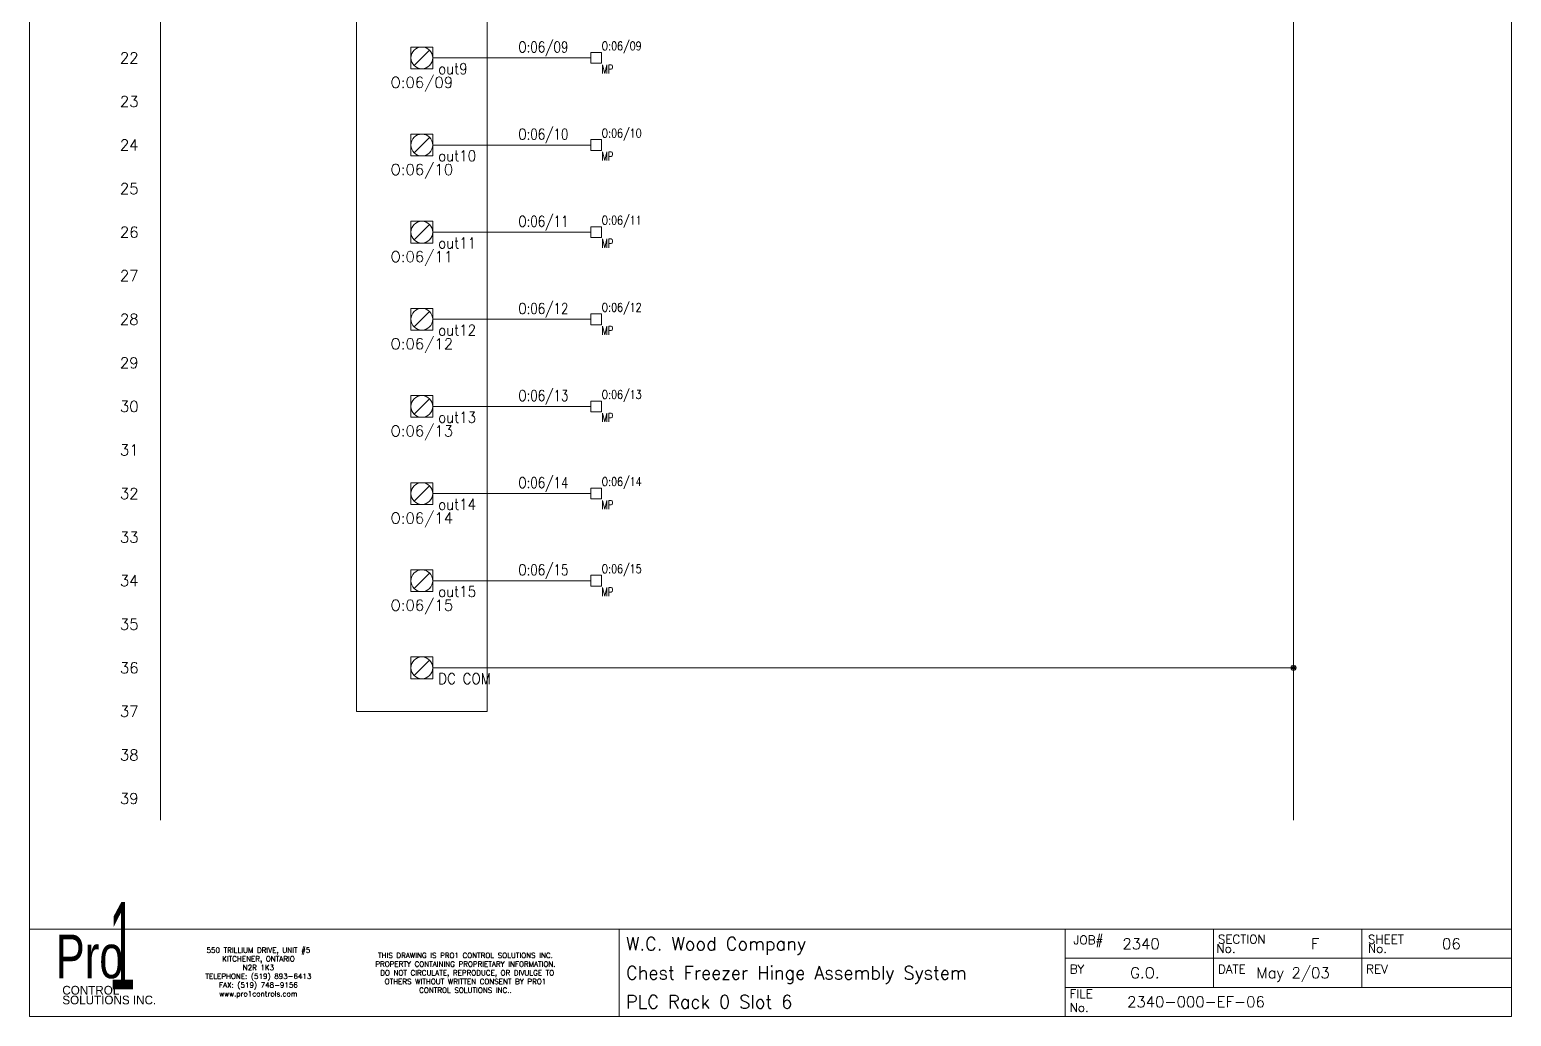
# Model space of a CAD drawing. Header units: inches. Extents: x 0 to 17, y 0 to 23.
# Drawn here: x 0 to 17, y 0 to 11.32 of the extents above; entities that cross this region are included whole.
import ezdxf
from ezdxf.enums import TextEntityAlignment as Align

# ---------------------------------------------------------------- set-up
doc = ezdxf.new("R2010")
doc.units = ezdxf.units.IN
doc.header["$MEASUREMENT"] = 0
doc.layers.get('0').update_dxf_attribs({"lineweight": 5})
for name, color, linetype, lineweight in [('BOARDER', 5, 'Continuous', 5), ('DESC', 1, 'Continuous', 5), ('LOC', 252, 'Continuous', 5), ('MISC', 2, 'Continuous', 5), ('SYMS', 7, 'Continuous', 5), ('TAGS', 2, 'Continuous', 5), ('TERMS', 2, 'Continuous', 5), ('Title_Block_Info', 2, 'Continuous', 5), ('WIREFIXED', 3, 'Continuous', 5), ('WIRENO', 1, 'Continuous', 5), ('WIRES', 7, 'Continuous', 5)]:
    doc.layers.add(name, color=color, linetype=linetype, lineweight=lineweight)
doc.styles.add('SIVAN', font='sivan.TTF', dxfattribs={"height": 1})
doc.styles.add('STACCO', font='STAC222N.TTF', dxfattribs={"height": 1})
doc.styles.get("Standard").update_dxf_attribs({"font": 'romans.shx'})
doc.styles.add('WD', font='romans.shx')

# ---------------------------------------------------------------- blocks, each defined once
blk = doc.blocks.new('TB_P')
at = {"color": 5}
blk.add_line((6.764, 0), (6.764, 1), dxfattribs=at)
at = {"color": 5, "linetype": 'Continuous'}
blk.add_line((15.283, 1), (15.283, 0.667), dxfattribs=at)
blk.add_lwpolyline([(0, 0), (17, 0), (17, 23), (0, 23)], close=True, dxfattribs=at)
at = {"layer": 'BOARDER', "linetype": 'Continuous'}
for p, q in [((0, 1), (17, 1)), ((0, 1), (0, 0)), ((11.882, 1), (11.882, 0.667)), ((11.882, 1), (11.882, 0)), ((11.882, 1), (11.882, 0)), ((11.882, 1), (11.882, 0)), ((13.583, 1), (13.583, 0.667)), ((11.882, 0.667), (17, 0.667)), ((13.583, 0.667), (13.583, 0.333)), ((15.283, 0.667), (15.283, 0.333)), ((11.882, 0.333), (17, 0.333))]:
    blk.add_line(p, q, dxfattribs=at)
at = {"color": 5, "char_height": 0.06, "attachment_point": 5, "style": 'WD'}
for s, insert, width in [('550 TRILLIUM DRIVE, UNIT #5\\PKITCHENER, ONTARIO\\PN2R 1K3\\PTELEPHONE: (519) 893-6413\\PFAX: (519) 748-9156\\Pwww.pro1controls.com', (2.625, 0.5), 1.804), ('THIS DRAWING IS PRO1 CONTROL SOLUTIONS INC. PROPERTY CONTAINING PROPRIETARY INFORMATION.  DO NOT CIRCULATE, REPRODUCE, OR DIVULGE TO OTHERS WITHOUT WRITTEN CONSENT BY PRO1 CONTROL SOLUTIONS INC..', (5, 0.5), 2.264)]:
    blk.add_mtext(s, dxfattribs=dict(at, insert=insert, width=width))
at = {"color": 2, "linetype": 'Continuous', "style": 'WD', "flags": 1}
for tag, p in [('REV1_NO', (1.734, 3.29)), ('REV1_BY', (7.303, 3.29)), ('REV1_DATE', (9.562, 3.29)), ('REV2_NO', (1.734, 3.04)), ('REV2_BY', (7.303, 3.04)), ('REV2_DATE', (9.562, 3.04)), ('REV3_NO', (1.734, 2.79)), ('REV3_BY', (7.303, 2.79)), ('REV3_DATE', (9.562, 2.79)), ('REV4_NO', (1.734, 2.54)), ('REV4_BY', (7.303, 2.54)), ('REV4_DATE', (9.562, 2.54)), ('REV5_NO', (1.734, 2.29)), ('REV5_BY', (7.303, 2.29)), ('REV5_DATE', (9.562, 2.29)), ('REV6_NO', (1.734, 2.04)), ('REV6_BY', (7.303, 2.04)), ('REV6_DATE', (9.562, 2.04)), ('REV7_NO', (1.734, 1.79)), ('REV7_BY', (7.303, 1.79)), ('REV7_DATE', (9.562, 1.79)), ('REV8_NO', (1.734, 1.54)), ('REV8_BY', (7.303, 1.54)), ('REV8_DATE', (9.562, 1.54)), ('REV9_NO', (1.734, 1.29)), ('REV9_BY', (7.303, 1.29)), ('REV9_DATE', (9.562, 1.29))]:
    blk.add_attdef(tag, text='', height=0.15, dxfattribs=at).set_placement(p, align=Align.MIDDLE_CENTER)
for tag, p in [('REV1_CHANGE', (2.292, 3.29)), ('REV2_CHANGE', (2.292, 3.04)), ('REV3_CHANGE', (2.292, 2.79)), ('REV4_CHANGE', (2.292, 2.54)), ('REV5_CHANGE', (2.292, 2.29)), ('REV6_CHANGE', (2.292, 2.04)), ('REV7_CHANGE', (2.292, 1.79)), ('REV8_CHANGE', (2.292, 1.54)), ('REV9_CHANGE', (2.292, 1.29))]:
    blk.add_attdef(tag, text='', height=0.15, dxfattribs=at).set_placement(p, align=Align.MIDDLE_LEFT)
at = {"layer": 'BOARDER', "lineweight": 0}
for s, height, style, width, p in [('1', 1, 'SIVAN', 0.4, (1.062, 0.812)), ('Pro', 0.5, 'STACCO', 0.75, (0.688, 0.688))]:
    blk.add_text(s, height=height, dxfattribs=dict(at, style=style, width=width)).set_placement(p, align=Align.MIDDLE_CENTER)
at = {"layer": 'BOARDER', "linetype": 'Continuous', "style": 'WD'}
for s, p in [('JOB#', (11.976, 0.827)), ('SECTION', (13.633, 0.835)), ('SHEET', (15.354, 0.834)), ('No.', (13.617, 0.729)), ('No.', (15.354, 0.729)), ('BY', (11.933, 0.493)), ('DATE', (13.634, 0.493)), ('REV', (15.334, 0.493)), ('FILE', (11.932, 0.21)), ('No.', (11.932, 0.052))]:
    blk.add_text(s, height=0.1, dxfattribs=at).set_placement(p)
at = {"layer": 'BOARDER', "lineweight": 0, "style": 'STACCO'}
for s, p in [('CONTROL', (0.375, 0.3)), ('SOLUTIONS INC.', (0.375, 0.188))]:
    blk.add_text(s, height=0.1, dxfattribs=at).set_placement(p, align=Align.MIDDLE_LEFT)
at = {"layer": 'Title_Block_Info', "ltscale": 0.1}
for tag, p in [('CUSTOMER', (6.842, 0.833)), ('JOB DESCRIPTION LINE', (6.842, 0.5)), ('DRAWING DESCRIPTION', (6.842, 0.167))]:
    blk.add_attdef(tag, text='', height=0.15, dxfattribs=at).set_placement(p, align=Align.MIDDLE_LEFT)
at = {"layer": 'Title_Block_Info', "ltscale": 0.1, "style": 'WD'}
for tag, p in [('JOB #', (12.752, 0.833)), ('SEC. NO.', (14.75, 0.833)), ('SHT. NO.', (16.312, 0.833)), ('NAME', (12.795, 0.5)), ('DATE', (14.496, 0.5)), ('REV', (16.194, 0.5))]:
    blk.add_attdef(tag, text='', height=0.125, dxfattribs=at).set_placement(p, align=Align.MIDDLE_CENTER)
blk.add_attdef('FILE NUMBER', text='', height=0.125, dxfattribs=at).set_placement((12.591, 0.167), align=Align.MIDDLE_LEFT)
blk = doc.blocks.new('PLCIO_12EAB')
at = {"layer": 'SYMS'}
for p, q in [((0.75, 0.5), (-0.75, 0.5)), ((-0.75, 0.5), (-0.75, -17.5)), ((0.75, -17.5), (0.75, 0.5)), ((-0.125, 0.125), (0.125, 0.125)), ((-0.125, -0.125), (-0.125, 0.125)), ((-0.125, 0.125), (0.125, 0.125)), ((-0.125, -0.125), (-0.125, 0.125)), ((0.088, 0.088), (-0.088, -0.088)), ((0.125, 0.125), (0.125, -0.125)), ((0.125, 0.125), (0.125, -0.125)), ((0.125, -0.125), (-0.125, -0.125)), ((0.125, -0.125), (-0.125, -0.125)), ((-0.125, -0.875), (0.125, -0.875)), ((-0.125, -1.125), (-0.125, -0.875)), ((0.088, -0.912), (-0.088, -1.088)), ((0.125, -0.875), (0.125, -1.125)), ((0.125, -1.125), (-0.125, -1.125)), ((-0.125, -1.875), (0.125, -1.875)), ((-0.125, -2.125), (-0.125, -1.875)), ((0.088, -1.912), (-0.088, -2.088)), ((0.125, -1.875), (0.125, -2.125)), ((0.125, -2.125), (-0.125, -2.125)), ((-0.125, -2.875), (0.125, -2.875)), ((-0.125, -3.125), (-0.125, -2.875)), ((0.125, -2.875), (0.125, -3.125)), ((0.088, -2.912), (-0.088, -3.088)), ((0.125, -3.125), (-0.125, -3.125)), ((-0.125, -3.875), (0.125, -3.875)), ((-0.125, -4.125), (-0.125, -3.875)), ((0.125, -3.875), (0.125, -4.125)), ((0.088, -3.912), (-0.088, -4.088)), ((0.125, -4.125), (-0.125, -4.125)), ((-0.125, -4.875), (0.125, -4.875)), ((-0.125, -5.125), (-0.125, -4.875)), ((0.088, -4.912), (-0.088, -5.088)), ((0.125, -4.875), (0.125, -5.125)), ((0.125, -5.125), (-0.125, -5.125)), ((-0.125, -5.875), (0.125, -5.875)), ((-0.125, -6.125), (-0.125, -5.875)), ((0.088, -5.912), (-0.088, -6.088)), ((0.125, -5.875), (0.125, -6.125)), ((0.125, -6.125), (-0.125, -6.125)), ((-0.125, -6.875), (0.125, -6.875)), ((-0.125, -7.125), (-0.125, -6.875)), ((0.088, -6.912), (-0.088, -7.088)), ((0.125, -6.875), (0.125, -7.125)), ((0.125, -7.125), (-0.125, -7.125)), ((-0.125, -7.875), (0.125, -7.875)), ((-0.125, -8.125), (-0.125, -7.875)), ((0.088, -7.912), (-0.088, -8.088)), ((0.125, -7.875), (0.125, -8.125)), ((0.125, -8.125), (-0.125, -8.125)), ((-0.125, -8.875), (0.125, -8.875)), ((-0.125, -9.125), (-0.125, -8.875)), ((0.088, -8.912), (-0.088, -9.088)), ((0.125, -8.875), (0.125, -9.125)), ((0.125, -9.125), (-0.125, -9.125)), ((-0.125, -9.875), (0.125, -9.875)), ((-0.125, -10.125), (-0.125, -9.875)), ((0.088, -9.912), (-0.088, -10.088)), ((0.125, -9.875), (0.125, -10.125)), ((0.125, -10.125), (-0.125, -10.125)), ((-0.125, -10.875), (0.125, -10.875)), ((-0.125, -11.125), (-0.125, -10.875)), ((0.125, -10.875), (0.125, -11.125)), ((0.088, -10.912), (-0.088, -11.088)), ((0.125, -11.125), (-0.125, -11.125)), ((-0.125, -11.875), (0.125, -11.875)), ((-0.125, -12.125), (-0.125, -11.875)), ((0.125, -11.875), (0.125, -12.125)), ((0.088, -11.912), (-0.088, -12.088)), ((0.125, -12.125), (-0.125, -12.125)), ((-0.125, -12.875), (0.125, -12.875)), ((-0.125, -13.125), (-0.125, -12.875)), ((0.088, -12.912), (-0.088, -13.088)), ((0.125, -12.875), (0.125, -13.125)), ((0.125, -13.125), (-0.125, -13.125)), ((-0.125, -13.875), (0.125, -13.875)), ((-0.125, -14.125), (-0.125, -13.875)), ((0.088, -13.912), (-0.088, -14.088)), ((0.125, -13.875), (0.125, -14.125)), ((0.125, -14.125), (-0.125, -14.125)), ((-0.125, -14.875), (0.125, -14.875)), ((-0.125, -15.125), (-0.125, -14.875)), ((0.088, -14.912), (-0.088, -15.088)), ((0.125, -14.875), (0.125, -15.125)), ((0.125, -15.125), (-0.125, -15.125)), ((-0.125, -15.875), (0.125, -15.875)), ((-0.125, -16.125), (-0.125, -15.875)), ((0.088, -15.912), (-0.088, -16.088)), ((0.125, -15.875), (0.125, -16.125)), ((0.125, -16.125), (-0.125, -16.125)), ((-0.125, -16.875), (0.125, -16.875)), ((-0.125, -17.125), (-0.125, -16.875)), ((0.088, -16.912), (-0.088, -17.088)), ((0.125, -16.875), (0.125, -17.125)), ((0.125, -17.125), (-0.125, -17.125)), ((-0.75, -17.5), (0.75, -17.5))]:
    blk.add_line(p, q, dxfattribs=at)
for centre in [(0, 0), (0, -1), (0, -2), (0, -3), (0, -4), (0, -5), (0, -6), (0, -7), (0, -8), (0, -9), (0, -10), (0, -11), (0, -12), (0, -13), (0, -14), (0, -15), (0, -16), (0, -17)]:
    blk.add_circle(centre, 0.125, dxfattribs=at)
at = {"layer": 'SYMS', "style": 'WD'}
for tag, width, p in [('INST', 0.8, (0, 1.482)), ('LOC', 0.8, (0, 1.312)), ('MFG', 0.8, (0, 1.156)), ('CAT', 0.9, (0, 1)), ('DESC', 0.8, (0, 0.53)), ('TERM01', 0.9, (0, 0.157)), ('TERM02', 0.9, (0, -0.812)), ('TERM03', 0.9, (0, -1.812)), ('TERM04', 0.9, (0, -2.812)), ('TERM05', 0.9, (0, -3.812)), ('TERM06', 0.9, (0, -4.812)), ('TERM07', 0.9, (0, -5.812)), ('TERM08', 0.9, (0, -6.812)), ('TERM09', 0.9, (0, -7.812)), ('TERM10', 0.9, (0, -8.812)), ('TERM11', 0.9, (0, -9.812)), ('TERM12', 0.9, (0, -10.812)), ('TERM13', 0.9, (0, -11.812)), ('TERM14', 0.9, (0, -12.812)), ('TERM15', 0.9, (0, -13.812)), ('TERM16', 0.9, (0, -14.812)), ('TERM17', 0.9, (0, -15.812)), ('TERM18', 0.9, (0, -16.812))]:
    blk.add_attdef(tag, text='', height=0.125, dxfattribs=dict(at, width=width)).set_placement(p, align=Align.CENTER)
at = {"layer": 'SYMS', "linetype": 'Continuous', "style": 'WD', "flags": 9}
blk.add_attdef('ASSYCODE', text='', height=0.01, dxfattribs=at).set_placement((0.23, 1.071), align=Align.CENTER)
at = {"layer": 'SYMS', "style": 'WD'}
for tag, p in [('LINE1', (0, 0.844)), ('LINE2', (0, 0.688)), ('TAG', (0, 0.322))]:
    blk.add_attdef(tag, text='', height=0.125, dxfattribs=at).set_placement(p, align=Align.CENTER)
at = {"layer": 'SYMS', "style": 'WD', "flags": 1}
for tag, p in [('X4TERM01', (-0.125, 0)), ('X1TERM02', (0.125, -1)), ('X1TERM03', (0.125, -2)), ('X1TERM04', (0.125, -3)), ('X1TERM05', (0.125, -4)), ('X1TERM06', (0.125, -5)), ('X1TERM07', (0.125, -6)), ('X1TERM08', (0.125, -7)), ('X1TERM09', (0.125, -8)), ('X1TERM10', (0.125, -9)), ('X1TERM11', (0.125, -10)), ('X1TERM12', (0.125, -11)), ('X1TERM13', (0.125, -12)), ('X1TERM14', (0.125, -13)), ('X1TERM15', (0.125, -14)), ('X1TERM16', (0.125, -15)), ('X1TERM17', (0.125, -16)), ('X1TERM18', (0.125, -17))]:
    blk.add_attdef(tag, p, '', height=0.01, dxfattribs=at)
at = {"layer": 'SYMS', "style": 'WD', "width": 0.9}
blk.add_attdef('TERMDESC01', text='', height=0.125, dxfattribs=at).set_placement((-0.188, -0.062), align=Align.TOP_RIGHT)
for tag, p in [('DESCA02', (-0.688, -0.969)), ('DESCB02', (-0.688, -1.125)), ('DESCC02', (-0.688, -1.281)), ('DESCD02', (-0.688, -1.438)), ('DESCE02', (-0.688, -1.594)), ('DESCA03', (-0.688, -1.969)), ('DESCB03', (-0.688, -2.125)), ('DESCC03', (-0.688, -2.281)), ('DESCD03', (-0.688, -2.438)), ('DESCE03', (-0.688, -2.594)), ('DESCA04', (-0.688, -2.969)), ('DESCB04', (-0.688, -3.125)), ('DESCC04', (-0.688, -3.281)), ('DESCD04', (-0.688, -3.438)), ('DESCE04', (-0.688, -3.594)), ('DESCA05', (-0.688, -3.969)), ('DESCB05', (-0.688, -4.125)), ('DESCC05', (-0.688, -4.281)), ('DESCD05', (-0.688, -4.438)), ('DESCE05', (-0.688, -4.594)), ('DESCA06', (-0.688, -4.969)), ('DESCB06', (-0.688, -5.125)), ('DESCC06', (-0.688, -5.281)), ('DESCD06', (-0.688, -5.438)), ('DESCE06', (-0.688, -5.594)), ('DESCA07', (-0.688, -5.969)), ('DESCB07', (-0.688, -6.125)), ('DESCC07', (-0.688, -6.281)), ('DESCD07', (-0.688, -6.438)), ('DESCE07', (-0.688, -6.594)), ('DESCA08', (-0.688, -6.969)), ('DESCB08', (-0.688, -7.125)), ('DESCC08', (-0.688, -7.281)), ('DESCD08', (-0.688, -7.438)), ('DESCE08', (-0.688, -7.594)), ('DESCA09', (-0.688, -7.969)), ('DESCB09', (-0.688, -8.125)), ('DESCC09', (-0.688, -8.281)), ('DESCD09', (-0.688, -8.438)), ('DESCE09', (-0.688, -8.594)), ('DESCB10', (-0.688, -9.125)), ('DESCA10', (-0.688, -8.969)), ('DESCC10', (-0.688, -9.281)), ('DESCD10', (-0.688, -9.438)), ('DESCE10', (-0.688, -9.594)), ('DESCA11', (-0.688, -9.969)), ('DESCB11', (-0.688, -10.125)), ('DESCC11', (-0.688, -10.281)), ('DESCD11', (-0.688, -10.438)), ('DESCE11', (-0.688, -10.594)), ('DESCA12', (-0.688, -10.969)), ('DESCB12', (-0.688, -11.125)), ('DESCC12', (-0.688, -11.281)), ('DESCD12', (-0.688, -11.438)), ('DESCE12', (-0.688, -11.594)), ('DESCA13', (-0.688, -11.969)), ('DESCB13', (-0.688, -12.125)), ('DESCC13', (-0.688, -12.281)), ('DESCD13', (-0.688, -12.438)), ('DESCE13', (-0.688, -12.594)), ('DESCA14', (-0.688, -12.969)), ('DESCB14', (-0.688, -13.125)), ('DESCC14', (-0.688, -13.281)), ('DESCD14', (-0.688, -13.438)), ('DESCE14', (-0.688, -13.594)), ('DESCA15', (-0.688, -13.969)), ('DESCB15', (-0.688, -14.125)), ('DESCC15', (-0.688, -14.281)), ('DESCD15', (-0.688, -14.438)), ('DESCE15', (-0.688, -14.594)), ('DESCA16', (-0.688, -14.969)), ('DESCB16', (-0.688, -15.125)), ('DESCC16', (-0.688, -15.281)), ('DESCD16', (-0.688, -15.438)), ('DESCE16', (-0.688, -15.594)), ('DESCA17', (-0.688, -15.969)), ('DESCB17', (-0.688, -16.125)), ('DESCC17', (-0.688, -16.281)), ('DESCD17', (-0.688, -16.438)), ('DESCE17', (-0.688, -16.594))]:
    blk.add_attdef(tag, text='', height=0.125, dxfattribs=at).set_placement(p, align=Align.RIGHT)
for tag, p in [('TERMDESC02', (0.188, -1.062)), ('TERMDESC03', (0.188, -2.062)), ('TERMDESC04', (0.188, -3.062)), ('TERMDESC05', (0.188, -4.062)), ('TERMDESC06', (0.188, -5.062)), ('TERMDESC07', (0.188, -6.062)), ('TERMDESC08', (0.188, -7.062)), ('TERMDESC09', (0.188, -8.062)), ('TERMDESC10', (0.188, -9.062)), ('TERMDESC11', (0.188, -10.062)), ('TERMDESC12', (0.188, -11.062)), ('TERMDESC13', (0.188, -12.062)), ('TERMDESC14', (0.188, -13.062)), ('TERMDESC15', (0.188, -14.062)), ('TERMDESC16', (0.188, -15.062)), ('TERMDESC17', (0.188, -16.062)), ('TERMDESC18', (0.188, -17.062))]:
    blk.add_attdef(tag, text='', height=0.125, dxfattribs=at).set_placement(p, align=Align.TOP_LEFT)
at = {"layer": 'SYMS', "style": 'WD'}
for tag, p in [('TAGA02', (0, -1.219)), ('TAGA03', (0, -2.219)), ('TAGA04', (0, -3.219)), ('TAGA05', (0, -4.219)), ('TAGA06', (0, -5.219)), ('TAGA07', (0, -6.219)), ('TAGA08', (0, -7.219)), ('TAGA09', (0, -8.219)), ('TAGA10', (0, -9.219)), ('TAGA11', (0, -10.219)), ('TAGA12', (0, -11.219)), ('TAGA13', (0, -12.219)), ('TAGA14', (0, -13.219)), ('TAGA15', (0, -14.219)), ('TAGA16', (0, -15.219)), ('TAGA17', (0, -16.219))]:
    blk.add_attdef(tag, text='', height=0.125, dxfattribs=at).set_placement(p, align=Align.TOP_CENTER)
blk = doc.blocks.new('WDDOT')
for radius in [0.03, 0.0187, 0.00929]:
    blk.add_circle((0, 0), radius)
blk = doc.blocks.new('HT0W01')
for p, q in [((-0.062, 0.062), (0.062, 0.062)), ((-0.062, -0.062), (-0.062, 0.062)), ((0.062, 0.062), (0.062, -0.062)), ((0.062, -0.062), (-0.062, -0.062))]:
    blk.add_line(p, q)
at = {"linetype": 'Continuous', "style": 'WD'}
for tag, p, width, flags in [('WIRENO', (0.062, 0.087), 0.8, 8), ('TAGSTRIP', (0.05, -0.297), 0.9, 8), ('CAT', (0.213, -0.406), 0.8, 1)]:
    blk.add_attdef(tag, p, '', height=0.1, dxfattribs=dict(at, width=width, flags=flags))
at = {"style": 'WD', "width": 0.7}
for tag, p in [('INST', (0.062, 0.214)), ('LOC', (0.062, -0.178))]:
    blk.add_attdef(tag, p, '', height=0.1, dxfattribs=at)
at = {"style": 'WD', "flags": 1}
for tag, p, height in [('X4TERM01', (-0.062, 0), 0.01), ('X4TERMDESC01', (-0.055, -0.023), 0.025), ('X2TERMDESC01', (-0.006, 0.029), 0.025), ('X2TERM01', (0, 0.062), 0.01), ('X1TERMDESC01', (0.039, 0.007), 0.025), ('X1TERM01', (0.062, 0), 0.01), ('X8TERM01', (0, -0.062), 0.01), ('X8TERMDESC01', (0, -0.054), 0.025)]:
    blk.add_attdef(tag, p, '', height=height, dxfattribs=at)
at = {"linetype": 'Continuous', "style": 'WD', "width": 0.8, "flags": 1}
blk.add_attdef('MFG', text='', height=0.1, dxfattribs=at).set_placement((0.088, -0.406), align=Align.RIGHT)
at = {"style": 'WD', "width": 0.7, "flags": 1}
blk.add_attdef('ASSYCODE', (0.062, -0.281), '', height=0.01, dxfattribs=at)
blk = doc.blocks.new('WD_WNH')
at = {"linetype": 'Continuous', "style": 'WD', "width": 0.8}
blk.add_attdef('WIRENO', text='', height=0.125, dxfattribs=at).set_placement((0, 0.0625), align=Align.CENTER)

msp = doc.modelspace()

# ---------------------------------------------------------------- linework, layer by layer
at = {"layer": 'WIRES'}
for p, q in [((1.5, 22.25), (1.5, 2.25)), ((14.5, 22.25), (14.5, 2.25)), ((4.625, 11), (6.437, 11)), ((4.625, 10), (6.437, 10)), ((4.625, 9), (6.437, 9)), ((4.625, 8), (6.437, 8)), ((4.625, 7), (6.437, 7)), ((4.625, 6), (6.437, 6)), ((4.625, 5), (6.437, 5)), ((4.625, 4), (14.5, 4))]:
    msp.add_line(p, q, dxfattribs=at)

# ---------------------------------------------------------------- block references
ref = msp.add_blockref('TB_P', (0, 0))
ref.add_attrib('CUSTOMER', 'W.C. Wood Company', dxfattribs={"layer": 'MISC', "ltscale": 0.1, "height": 0.15}).set_placement((6.842, 0.833), align=Align.MIDDLE_LEFT)
ref.add_attrib('JOB DESCRIPTION LINE', 'Chest Freezer Hinge Assembly System', dxfattribs={"layer": 'MISC', "ltscale": 0.1, "height": 0.15}).set_placement((6.842, 0.5), align=Align.MIDDLE_LEFT)
ref.add_attrib('DRAWING DESCRIPTION', 'PLC Rack 0 Slot 6', dxfattribs={"layer": 'MISC', "ltscale": 0.1, "height": 0.15}).set_placement((6.842, 0.167), align=Align.MIDDLE_LEFT)
ref.add_attrib('JOB #', '2340', dxfattribs={"layer": 'MISC', "ltscale": 0.1, "height": 0.125, "style": 'WD'}).set_placement((12.752, 0.833), align=Align.MIDDLE_CENTER)
ref.add_attrib('SEC. NO.', 'F', dxfattribs={"layer": 'MISC', "ltscale": 0.1, "height": 0.125, "style": 'WD'}).set_placement((14.75, 0.833), align=Align.MIDDLE_CENTER)
ref.add_attrib('SHT. NO.', '06', dxfattribs={"layer": 'MISC', "ltscale": 0.1, "height": 0.125, "style": 'WD'}).set_placement((16.312, 0.833), align=Align.MIDDLE_CENTER)
ref.add_attrib('FILE NUMBER', '2340-000-EF-06', dxfattribs={"layer": 'MISC', "ltscale": 0.1, "height": 0.125, "style": 'WD'}).set_placement((12.591, 0.167), align=Align.MIDDLE_LEFT)
ref.add_attrib('NAME', 'G.O.', dxfattribs={"layer": 'MISC', "ltscale": 0.1, "height": 0.125, "style": 'WD'}).set_placement((12.795, 0.5), align=Align.MIDDLE_CENTER)
ref.add_attrib('DATE', 'May 2/03', dxfattribs={"layer": 'MISC', "ltscale": 0.1, "height": 0.125, "style": 'WD'}).set_placement((14.496, 0.5), align=Align.MIDDLE_CENTER)
at = {"layer": 'SYMS'}
ref = msp.add_blockref('PLCIO_12EAB', (4.5, 21), dxfattribs=at)
ref.add_attrib('TERMDESC01', 'VDC', dxfattribs={"layer": 'TERMS', "height": 0.125, "style": 'WD', "width": 0.9}).set_placement((4.312, 20.938), align=Align.TOP_RIGHT)
ref.add_attrib('CAT', '1746-OB16', dxfattribs={"layer": 'MISC', "height": 0.125, "style": 'WD', "width": 0.9}).set_placement((4.5, 22), align=Align.CENTER)
ref.add_attrib('TAG', 'R0/S6', dxfattribs={"layer": 'TAGS', "height": 0.125, "style": 'WD'}).set_placement((4.5, 21.322), align=Align.CENTER)
ref.add_attrib('LINE1', 'RACK 0', dxfattribs={"layer": 'MISC', "height": 0.125, "style": 'WD'}).set_placement((4.5, 21.844), align=Align.CENTER)
ref.add_attrib('DESC', '10-50VDC OUTPUTS', dxfattribs={"layer": 'DESC', "height": 0.125, "style": 'WD', "width": 0.8}).set_placement((4.5, 21.53), align=Align.CENTER)
ref.add_attrib('LINE2', 'SLOT 6', dxfattribs={"layer": 'MISC', "height": 0.125, "style": 'WD'}).set_placement((4.5, 21.688), align=Align.CENTER)
ref.add_attrib('MFG', 'AB', dxfattribs={"layer": 'MISC', "height": 0.125, "style": 'WD', "width": 0.8}).set_placement((4.5, 22.156), align=Align.CENTER)
ref.add_attrib('TAGA02', 'O:06/00', dxfattribs={"layer": 'TAGS', "height": 0.125, "style": 'WD'}).set_placement((4.5, 19.781), align=Align.TOP_CENTER)
ref.add_attrib('TERMDESC02', 'out0', dxfattribs={"layer": 'TERMS', "height": 0.125, "style": 'WD', "width": 0.9}).set_placement((4.688, 19.938), align=Align.TOP_LEFT)
ref.add_attrib('TAGA03', 'O:06/01', dxfattribs={"layer": 'TAGS', "height": 0.125, "style": 'WD'}).set_placement((4.5, 18.781), align=Align.TOP_CENTER)
ref.add_attrib('TERMDESC03', 'out1', dxfattribs={"layer": 'TERMS', "height": 0.125, "style": 'WD', "width": 0.9}).set_placement((4.688, 18.938), align=Align.TOP_LEFT)
ref.add_attrib('TAGA04', 'O:06/02', dxfattribs={"layer": 'TAGS', "height": 0.125, "style": 'WD'}).set_placement((4.5, 17.781), align=Align.TOP_CENTER)
ref.add_attrib('TERMDESC04', 'out2', dxfattribs={"layer": 'TERMS', "height": 0.125, "style": 'WD', "width": 0.9}).set_placement((4.688, 17.938), align=Align.TOP_LEFT)
ref.add_attrib('TAGA05', 'O:06/03', dxfattribs={"layer": 'TAGS', "height": 0.125, "style": 'WD'}).set_placement((4.5, 16.781), align=Align.TOP_CENTER)
ref.add_attrib('TERMDESC05', 'out3', dxfattribs={"layer": 'TERMS', "height": 0.125, "style": 'WD', "width": 0.9}).set_placement((4.688, 16.938), align=Align.TOP_LEFT)
ref.add_attrib('TAGA06', 'O:06/04', dxfattribs={"layer": 'TAGS', "height": 0.125, "style": 'WD'}).set_placement((4.5, 15.781), align=Align.TOP_CENTER)
ref.add_attrib('TERMDESC06', 'out4', dxfattribs={"layer": 'TERMS', "height": 0.125, "style": 'WD', "width": 0.9}).set_placement((4.688, 15.938), align=Align.TOP_LEFT)
ref.add_attrib('TAGA07', 'O:06/05', dxfattribs={"layer": 'TAGS', "height": 0.125, "style": 'WD'}).set_placement((4.5, 14.781), align=Align.TOP_CENTER)
ref.add_attrib('TERMDESC07', 'out5', dxfattribs={"layer": 'TERMS', "height": 0.125, "style": 'WD', "width": 0.9}).set_placement((4.688, 14.938), align=Align.TOP_LEFT)
ref.add_attrib('TAGA08', 'O:06/06', dxfattribs={"layer": 'TAGS', "height": 0.125, "style": 'WD'}).set_placement((4.5, 13.781), align=Align.TOP_CENTER)
ref.add_attrib('TERMDESC08', 'out6', dxfattribs={"layer": 'TERMS', "height": 0.125, "style": 'WD', "width": 0.9}).set_placement((4.688, 13.938), align=Align.TOP_LEFT)
ref.add_attrib('TAGA09', 'O:06/07', dxfattribs={"layer": 'TAGS', "height": 0.125, "style": 'WD'}).set_placement((4.5, 12.781), align=Align.TOP_CENTER)
ref.add_attrib('TERMDESC09', 'out7', dxfattribs={"layer": 'TERMS', "height": 0.125, "style": 'WD', "width": 0.9}).set_placement((4.688, 12.938), align=Align.TOP_LEFT)
ref.add_attrib('TAGA10', 'O:06/08', dxfattribs={"layer": 'TAGS', "height": 0.125, "style": 'WD'}).set_placement((4.5, 11.781), align=Align.TOP_CENTER)
ref.add_attrib('TERMDESC10', 'out8', dxfattribs={"layer": 'TERMS', "height": 0.125, "style": 'WD', "width": 0.9}).set_placement((4.688, 11.938), align=Align.TOP_LEFT)
ref.add_attrib('TAGA11', 'O:06/09', dxfattribs={"layer": 'TAGS', "height": 0.125, "style": 'WD'}).set_placement((4.5, 10.781), align=Align.TOP_CENTER)
ref.add_attrib('TERMDESC11', 'out9', dxfattribs={"layer": 'TERMS', "height": 0.125, "style": 'WD', "width": 0.9}).set_placement((4.688, 10.938), align=Align.TOP_LEFT)
ref.add_attrib('TAGA12', 'O:06/10', dxfattribs={"layer": 'TAGS', "height": 0.125, "style": 'WD'}).set_placement((4.5, 9.781), align=Align.TOP_CENTER)
ref.add_attrib('TERMDESC12', 'out10', dxfattribs={"layer": 'TERMS', "height": 0.125, "style": 'WD', "width": 0.9}).set_placement((4.688, 9.938), align=Align.TOP_LEFT)
ref.add_attrib('TAGA13', 'O:06/11', dxfattribs={"layer": 'TAGS', "height": 0.125, "style": 'WD'}).set_placement((4.5, 8.781), align=Align.TOP_CENTER)
ref.add_attrib('TERMDESC13', 'out11', dxfattribs={"layer": 'TERMS', "height": 0.125, "style": 'WD', "width": 0.9}).set_placement((4.688, 8.938), align=Align.TOP_LEFT)
ref.add_attrib('TAGA14', 'O:06/12', dxfattribs={"layer": 'TAGS', "height": 0.125, "style": 'WD'}).set_placement((4.5, 7.781), align=Align.TOP_CENTER)
ref.add_attrib('TERMDESC14', 'out12', dxfattribs={"layer": 'TERMS', "height": 0.125, "style": 'WD', "width": 0.9}).set_placement((4.688, 7.938), align=Align.TOP_LEFT)
ref.add_attrib('TAGA15', 'O:06/13', dxfattribs={"layer": 'TAGS', "height": 0.125, "style": 'WD'}).set_placement((4.5, 6.781), align=Align.TOP_CENTER)
ref.add_attrib('TERMDESC15', 'out13', dxfattribs={"layer": 'TERMS', "height": 0.125, "style": 'WD', "width": 0.9}).set_placement((4.688, 6.938), align=Align.TOP_LEFT)
ref.add_attrib('TAGA16', 'O:06/14', dxfattribs={"layer": 'TAGS', "height": 0.125, "style": 'WD'}).set_placement((4.5, 5.781), align=Align.TOP_CENTER)
ref.add_attrib('TERMDESC16', 'out14', dxfattribs={"layer": 'TERMS', "height": 0.125, "style": 'WD', "width": 0.9}).set_placement((4.688, 5.938), align=Align.TOP_LEFT)
ref.add_attrib('TAGA17', 'O:06/15', dxfattribs={"layer": 'TAGS', "height": 0.125, "style": 'WD'}).set_placement((4.5, 4.781), align=Align.TOP_CENTER)
ref.add_attrib('TERMDESC17', 'out15', dxfattribs={"layer": 'TERMS', "height": 0.125, "style": 'WD', "width": 0.9}).set_placement((4.688, 4.938), align=Align.TOP_LEFT)
ref.add_attrib('TERMDESC18', 'DC COM', dxfattribs={"layer": 'TERMS', "height": 0.125, "style": 'WD', "width": 0.9}).set_placement((4.688, 3.938), align=Align.TOP_LEFT)
ref = msp.add_blockref('HT0W01', (6.5, 11), dxfattribs=at)
ref.add_attrib('WIRENO', 'O:06/09', (6.562, 11.087), dxfattribs={"layer": 'WIRENO', "linetype": 'Continuous', "height": 0.1, "style": 'WD', "width": 0.8, "flags": 8})
ref.add_attrib('LOC', 'MP', (6.562, 10.822), dxfattribs={"layer": 'LOC', "height": 0.1, "style": 'WD', "width": 0.7})
ref = msp.add_blockref('HT0W01', (6.5, 10), dxfattribs=at)
ref.add_attrib('WIRENO', 'O:06/10', (6.562, 10.087), dxfattribs={"layer": 'WIRENO', "linetype": 'Continuous', "height": 0.1, "style": 'WD', "width": 0.8, "flags": 8})
ref.add_attrib('LOC', 'MP', (6.562, 9.822), dxfattribs={"layer": 'LOC', "height": 0.1, "style": 'WD', "width": 0.7})
ref = msp.add_blockref('HT0W01', (6.5, 9), dxfattribs=at)
ref.add_attrib('WIRENO', 'O:06/11', (6.562, 9.087), dxfattribs={"layer": 'WIRENO', "linetype": 'Continuous', "height": 0.1, "style": 'WD', "width": 0.8, "flags": 8})
ref.add_attrib('LOC', 'MP', (6.562, 8.822), dxfattribs={"layer": 'LOC', "height": 0.1, "style": 'WD', "width": 0.7})
ref = msp.add_blockref('HT0W01', (6.5, 8), dxfattribs=at)
ref.add_attrib('WIRENO', 'O:06/12', (6.562, 8.087), dxfattribs={"layer": 'WIRENO', "linetype": 'Continuous', "height": 0.1, "style": 'WD', "width": 0.8, "flags": 8})
ref.add_attrib('LOC', 'MP', (6.562, 7.822), dxfattribs={"layer": 'LOC', "height": 0.1, "style": 'WD', "width": 0.7})
ref = msp.add_blockref('HT0W01', (6.5, 7), dxfattribs=at)
ref.add_attrib('WIRENO', 'O:06/13', (6.562, 7.087), dxfattribs={"layer": 'WIRENO', "linetype": 'Continuous', "height": 0.1, "style": 'WD', "width": 0.8, "flags": 8})
ref.add_attrib('LOC', 'MP', (6.562, 6.822), dxfattribs={"layer": 'LOC', "height": 0.1, "style": 'WD', "width": 0.7})
ref = msp.add_blockref('HT0W01', (6.5, 6), dxfattribs=at)
ref.add_attrib('WIRENO', 'O:06/14', (6.562, 6.087), dxfattribs={"layer": 'WIRENO', "linetype": 'Continuous', "height": 0.1, "style": 'WD', "width": 0.8, "flags": 8})
ref.add_attrib('LOC', 'MP', (6.562, 5.822), dxfattribs={"layer": 'LOC', "height": 0.1, "style": 'WD', "width": 0.7})
ref = msp.add_blockref('HT0W01', (6.5, 5), dxfattribs=at)
ref.add_attrib('WIRENO', 'O:06/15', (6.562, 5.087), dxfattribs={"layer": 'WIRENO', "linetype": 'Continuous', "height": 0.1, "style": 'WD', "width": 0.8, "flags": 8})
ref.add_attrib('LOC', 'MP', (6.562, 4.822), dxfattribs={"layer": 'LOC', "height": 0.1, "style": 'WD', "width": 0.7})
msp.add_blockref('WDDOT', (14.5, 4), dxfattribs=at)
at = {"layer": 'WIREFIXED'}
ref = msp.add_blockref('WD_WNH', (5.894, 11), dxfattribs=at)
ref.add_attrib('WIRENOF', 'O:06/09', dxfattribs={"linetype": 'Continuous', "height": 0.125, "style": 'WD', "width": 0.8}).set_placement((5.894, 11.062), align=Align.CENTER)
ref = msp.add_blockref('WD_WNH', (5.894, 10), dxfattribs=at)
ref.add_attrib('WIRENOF', 'O:06/10', dxfattribs={"linetype": 'Continuous', "height": 0.125, "style": 'WD', "width": 0.8}).set_placement((5.894, 10.062), align=Align.CENTER)
ref = msp.add_blockref('WD_WNH', (5.894, 9), dxfattribs=at)
ref.add_attrib('WIRENOF', 'O:06/11', dxfattribs={"linetype": 'Continuous', "height": 0.125, "style": 'WD', "width": 0.8}).set_placement((5.894, 9.062), align=Align.CENTER)
ref = msp.add_blockref('WD_WNH', (5.894, 8), dxfattribs=at)
ref.add_attrib('WIRENOF', 'O:06/12', dxfattribs={"linetype": 'Continuous', "height": 0.125, "style": 'WD', "width": 0.8}).set_placement((5.894, 8.062), align=Align.CENTER)
ref = msp.add_blockref('WD_WNH', (5.894, 7), dxfattribs=at)
ref.add_attrib('WIRENOF', 'O:06/13', dxfattribs={"linetype": 'Continuous', "height": 0.125, "style": 'WD', "width": 0.8}).set_placement((5.894, 7.062), align=Align.CENTER)
ref = msp.add_blockref('WD_WNH', (5.894, 6), dxfattribs=at)
ref.add_attrib('WIRENOF', 'O:06/14', dxfattribs={"linetype": 'Continuous', "height": 0.125, "style": 'WD', "width": 0.8}).set_placement((5.894, 6.062), align=Align.CENTER)
ref = msp.add_blockref('WD_WNH', (5.894, 5), dxfattribs=at)
ref.add_attrib('WIRENOF', 'O:06/15', dxfattribs={"linetype": 'Continuous', "height": 0.125, "style": 'WD', "width": 0.8}).set_placement((5.894, 5.062), align=Align.CENTER)

# ---------------------------------------------------------------- texts
at = {"color": 2, "style": 'WD'}
for s, p in [('22', (1.25, 11)), ('23', (1.25, 10.5)), ('24', (1.25, 10)), ('25', (1.25, 9.5)), ('26', (1.25, 9)), ('27', (1.25, 8.5)), ('28', (1.25, 8)), ('29', (1.25, 7.5)), ('30', (1.25, 7)), ('31', (1.25, 6.5)), ('32', (1.25, 6)), ('33', (1.25, 5.5)), ('34', (1.25, 5)), ('35', (1.25, 4.5)), ('36', (1.25, 4)), ('37', (1.25, 3.5)), ('38', (1.25, 3)), ('39', (1.25, 2.5))]:
    msp.add_text(s, height=0.125, dxfattribs=at).set_placement(p, align=Align.MIDDLE_RIGHT)

doc.saveas('drawing.dxf')
